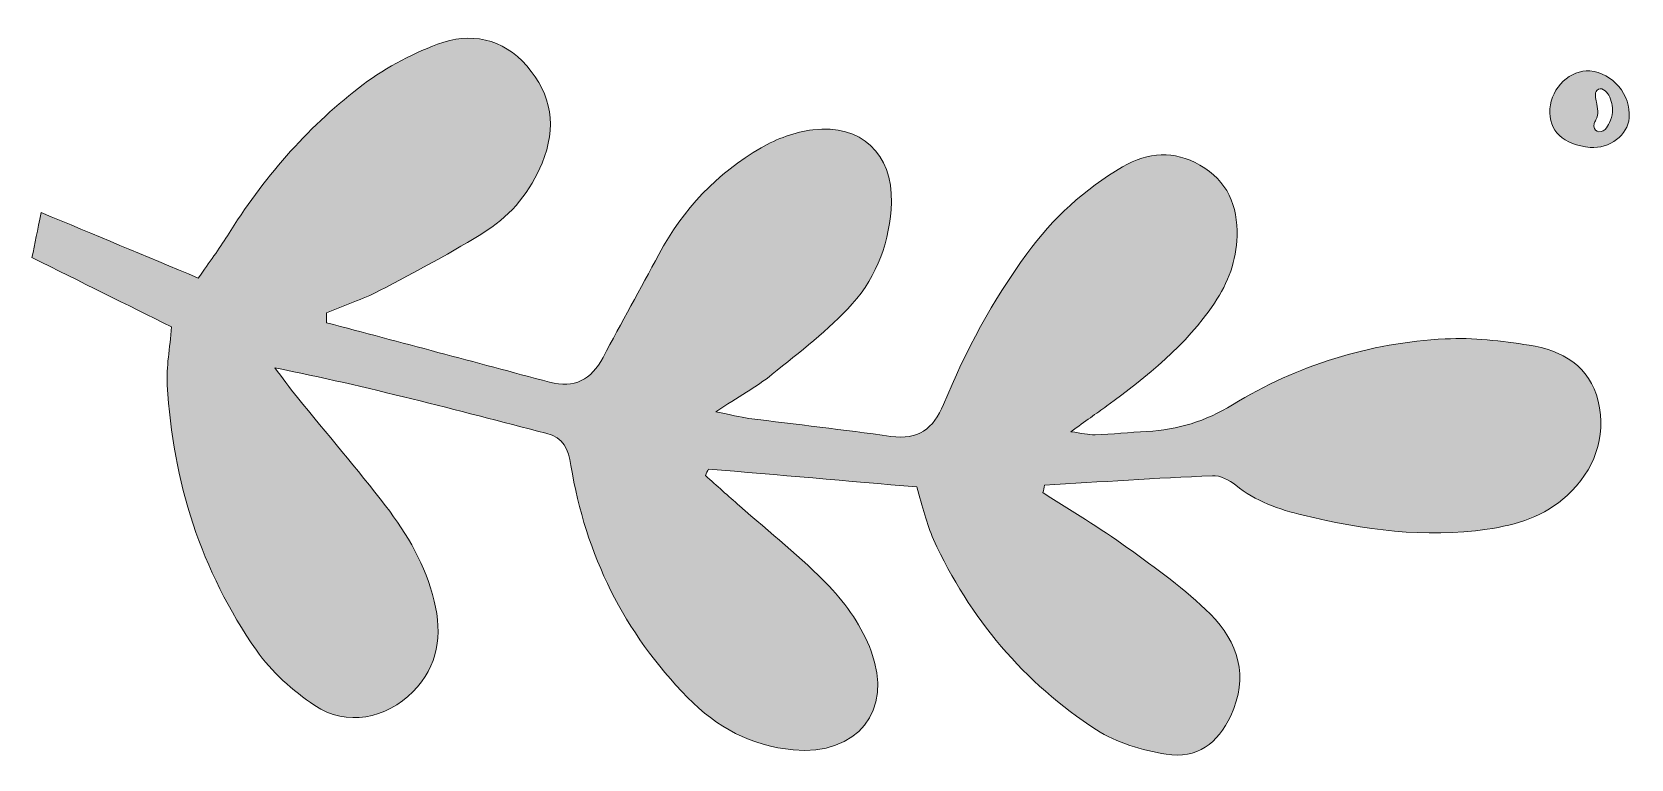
# Model space of a CAD drawing. Header units: inches. Extents: x 50 to 1030, y -1015 to -65.
# Drawn here: x 326 to 653.1, y -1006.2 to -857.4 of the extents above; entities that cross this region are included whole.
import ezdxf

# ---------------------------------------------------------------- set-up
doc = ezdxf.new("R2010")
doc.units = ezdxf.units.IN
doc.header["$MEASUREMENT"] = 0
doc.layers.add('Layer 1', color=7, linetype='Continuous')

# ---------------------------------------------------------------- blocks, each defined once
blk = doc.blocks.new('block 2')
at = {"layer": 'Layer 1', "true_color": 0xffffff}
h = blk.add_hatch(color=7, dxfattribs=at)
h.dxf.hatch_style = 2
edge = h.paths.add_edge_path()
edge.add_spline(control_points=[(632.28, -921.47), (626.62, -920.57), (620.79, -919.88), (615.1, -920.18), (599.53, -921.01), (584.87, -925.53), (571.59, -933.66), (566.04, -937.05), (560.38, -938.77), (554.08, -939.13), (550.53, -939.33), (546.99, -939.68), (543.45, -939.8), (542.1, -939.85), (540.75, -939.48), (538.5, -939.18), (541.53, -937), (543.69, -935.46), (545.84, -933.9), (554.13, -927.87), (562.07, -921.49), (567.89, -912.84), (570.7, -908.66), (572.38, -904.14), (572.52, -899.15), (572.69, -892.95), (570.54, -887.79), (564.9, -884.6), (559.6, -881.61), (554.37, -881.86), (549.1, -884.96), (541.32, -889.54), (534.81, -895.48), (529.5, -902.74), (522.51, -912.3), (516.94, -922.66), (512.46, -933.59), (510.41, -938.59), (507.25, -940.92), (501.69, -940.13), (492.02, -938.76), (482.31, -937.69), (472.63, -936.44), (470.78, -936.2), (468.96, -935.72), (465.85, -935.1), (470.45, -932.08), (474.15, -930.05), (477.38, -927.43), (483.05, -922.85), (488.95, -918.38), (493.78, -913), (498.89, -907.3), (501.56, -900.02), (501.78, -892.23), (502.06, -882.28), (495.56, -876.17), (485.74, -877.39), (482.11, -877.83), (478.35, -879.2), (475.17, -881.05), (466.15, -886.27), (459.16, -893.62), (454.22, -902.88), (450.46, -909.93), (446.54, -916.9), (442.8, -923.97), (440.4, -928.52), (436.94, -930.4), (431.84, -929.03), (416.63, -924.95), (401.41, -920.91), (386.2, -916.86), (386.2, -916.18), (386.2, -915.51), (386.19, -914.84), (389.83, -913.35), (393.61, -912.12), (397.07, -910.3), (404.52, -906.38), (412.01, -902.47), (419.09, -897.94), (424.17, -894.69), (427.93, -889.92), (430.31, -884.19), (433.35, -876.89), (432.32, -870.18), (427.21, -864.31), (422.27, -858.63), (415.61, -857.36), (408.95, -859.87), (403.23, -862.02), (397.6, -865.08), (392.78, -868.84), (382.03, -877.21), (373.14, -887.43), (365.94, -899.07), (364.23, -901.83), (362.25, -904.44), (359.98, -907.72), (349.15, -903.2), (338.79, -898.88), (327.84, -894.31), (327.09, -898), (326.53, -900.71), (325.95, -903.53), (335.96, -908.5), (345.45, -913.22), (354.52, -917.72), (354.16, -922.15), (353.41, -925.92), (353.62, -929.63), (354.75, -949.36), (360.55, -967.66), (371.86, -983.9), (374.94, -988.32), (379.3, -992.18), (383.81, -995.2), (390.3, -999.53), (398.41, -997.96), (403.91, -992.39), (409.15, -987.09), (409.91, -980.71), (408.25, -973.83), (406.49, -966.57), (402.79, -960.19), (398.31, -954.36), (392.49, -946.8), (386.26, -939.55), (380.25, -932.14), (378.65, -930.17), (377.17, -928.11), (375.63, -926.1), (394.68, -929.91), (412.86, -934.78), (431.1, -939.48), (434.79, -940.43), (435.68, -942.67), (436.23, -946.11), (439.2, -964.4), (447.12, -980.29), (460.09, -993.57), (466.02, -999.64), (473.13, -1003.51), (481.7, -1004.29), (494.77, -1005.48), (502.26, -996.33), (497.64, -984.06), (495.82, -979.22), (492.64, -974.56), (489.05, -970.8), (483.4, -964.89), (476.88, -959.8), (470.74, -954.37), (468.4, -952.3), (466.07, -950.23), (463.74, -948.16), (463.95, -947.71), (464.16, -947.26), (464.37, -946.81), (478.64, -948.04), (492.91, -949.26), (506.96, -950.47), (508.24, -954.53), (508.95, -958.06), (510.41, -961.24), (517.81, -977.37), (528.89, -990.54), (543.75, -1000.19), (547.87, -1002.87), (553.09, -1004.4), (558.01, -1005.17), (564.3, -1006.17), (568.58, -1003.01), (571.23, -997.3), (574.93, -989.34), (572.79, -982.23), (567.06, -976.54), (561.9, -971.43), (555.9, -967.12), (549.99, -962.85), (544.45, -958.85), (538.54, -955.36), (532.8, -951.65), (532.9, -951.14), (533.01, -950.62), (533.11, -950.11), (544.56, -949.44), (556.01, -948.68), (567.46, -948.18), (569.04, -948.12), (570.95, -949.05), (572.23, -950.1), (576.31, -953.45), (581.05, -955.07), (586.07, -956.28), (598.46, -959.27), (610.94, -960.98), (623.69, -959.13), (629.71, -958.25), (635.5, -956.49), (640.03, -952.24), (645.58, -947.03), (648.14, -940.42), (646.4, -932.92), (644.73, -925.75), (639, -922.53), (632.28, -921.47)], knot_values=[0, 0, 0, 0, 1, 1, 1, 2, 2, 2, 3, 3, 3, 4, 4, 4, 5, 5, 5, 6, 6, 6, 7, 7, 7, 8, 8, 8, 9, 9, 9, 10, 10, 10, 11, 11, 11, 12, 12, 12, 13, 13, 13, 14, 14, 14, 15, 15, 15, 16, 16, 16, 17, 17, 17, 18, 18, 18, 19, 19, 19, 20, 20, 20, 21, 21, 21, 22, 22, 22, 23, 23, 23, 24, 24, 24, 25, 25, 25, 26, 26, 26, 27, 27, 27, 28, 28, 28, 29, 29, 29, 30, 30, 30, 31, 31, 31, 32, 32, 32, 33, 33, 33, 34, 34, 34, 35, 35, 35, 36, 36, 36, 37, 37, 37, 38, 38, 38, 39, 39, 39, 40, 40, 40, 41, 41, 41, 42, 42, 42, 43, 43, 43, 44, 44, 44, 45, 45, 45, 46, 46, 46, 47, 47, 47, 48, 48, 48, 49, 49, 49, 50, 50, 50, 51, 51, 51, 52, 52, 52, 53, 53, 53, 54, 54, 54, 55, 55, 55, 56, 56, 56, 57, 57, 57, 58, 58, 58, 59, 59, 59, 60, 60, 60, 61, 61, 61, 62, 62, 62, 63, 63, 63, 64, 64, 64, 65, 65, 65, 66, 66, 66, 67, 67, 67, 68, 68, 68, 69, 69, 69, 69], degree=3, periodic=1)
h = blk.add_hatch(color=7, dxfattribs=at)
h.dxf.hatch_style = 2
edge = h.paths.add_edge_path()
edge.add_spline(control_points=[(644.69, -865.34), (640.76, -865), (636.83, -868.74), (636.51, -873.1), (636.19, -877.58), (639.29, -880.53), (644.79, -880.98), (648.73, -881.3), (652.45, -878.47), (652.74, -874.94), (653.12, -870.19), (649.39, -865.75), (644.69, -865.34)], knot_values=[0, 0, 0, 0, 1, 1, 1, 2, 2, 2, 3, 3, 3, 4, 4, 4, 4], degree=3, periodic=1)
edge = h.paths.add_edge_path()
edge.add_spline(control_points=[(648.71, -875.91), (648.46, -876.4), (648.2, -876.91), (647.81, -877.3), (646.78, -878.33), (645.24, -877.64), (645.57, -876.12), (645.63, -875.84), (645.8, -875.6), (645.94, -875.35), (646.6, -874.16), (646.28, -872.95), (646.03, -871.7), (645.9, -871.01), (645.62, -869.91), (646.13, -869.31), (646.92, -868.38), (648.15, -869.55), (648.55, -870.3), (649.12, -871.39), (649.4, -872.58), (649.31, -873.76), (649.26, -874.49), (649.06, -875.22), (648.71, -875.91)], knot_values=[0, 0, 0, 0, 1, 1, 1, 2, 2, 2, 3, 3, 3, 4, 4, 4, 5, 5, 5, 6, 6, 6, 7, 7, 7, 8, 8, 8, 8], degree=3, periodic=1)
at = {"layer": 'Layer 1', "lineweight": 0}
for points, knots in [([(632.28, -921.47), (626.62, -920.57), (620.79, -919.88), (615.1, -920.18), (599.53, -921.01), (584.87, -925.53), (571.59, -933.66), (566.04, -937.05), (560.38, -938.77), (554.08, -939.13), (550.53, -939.33), (546.99, -939.68), (543.45, -939.8), (542.1, -939.85), (540.75, -939.48), (538.5, -939.18), (541.53, -937), (543.69, -935.46), (545.84, -933.9), (554.13, -927.87), (562.07, -921.49), (567.89, -912.84), (570.7, -908.66), (572.38, -904.14), (572.52, -899.15), (572.69, -892.95), (570.54, -887.79), (564.9, -884.6), (559.6, -881.61), (554.37, -881.86), (549.1, -884.96), (541.32, -889.54), (534.81, -895.48), (529.5, -902.74), (522.51, -912.3), (516.94, -922.66), (512.46, -933.59), (510.41, -938.59), (507.25, -940.92), (501.69, -940.13), (492.02, -938.76), (482.31, -937.69), (472.63, -936.44), (470.78, -936.2), (468.96, -935.72), (465.85, -935.1), (470.45, -932.08), (474.15, -930.05), (477.38, -927.43), (483.05, -922.85), (488.95, -918.38), (493.78, -913), (498.89, -907.3), (501.56, -900.02), (501.78, -892.23), (502.06, -882.28), (495.56, -876.17), (485.74, -877.39), (482.11, -877.83), (478.35, -879.2), (475.17, -881.05), (466.15, -886.27), (459.16, -893.62), (454.22, -902.88), (450.46, -909.93), (446.54, -916.9), (442.8, -923.97), (440.4, -928.52), (436.94, -930.4), (431.84, -929.03), (416.63, -924.95), (401.41, -920.91), (386.2, -916.86), (386.2, -916.18), (386.2, -915.51), (386.19, -914.84), (389.83, -913.35), (393.61, -912.12), (397.07, -910.3), (404.52, -906.38), (412.01, -902.47), (419.09, -897.94), (424.17, -894.69), (427.93, -889.92), (430.31, -884.19), (433.35, -876.89), (432.32, -870.18), (427.21, -864.31), (422.27, -858.63), (415.61, -857.36), (408.95, -859.87), (403.23, -862.02), (397.6, -865.08), (392.78, -868.84), (382.03, -877.21), (373.14, -887.43), (365.94, -899.07), (364.23, -901.83), (362.25, -904.44), (359.98, -907.72), (349.15, -903.2), (338.79, -898.88), (327.84, -894.31), (327.09, -898), (326.53, -900.71), (325.95, -903.53), (335.96, -908.5), (345.45, -913.22), (354.52, -917.72), (354.16, -922.15), (353.41, -925.92), (353.62, -929.63), (354.75, -949.36), (360.55, -967.66), (371.86, -983.9), (374.94, -988.32), (379.3, -992.18), (383.81, -995.2), (390.3, -999.53), (398.41, -997.96), (403.91, -992.39), (409.15, -987.09), (409.91, -980.71), (408.25, -973.83), (406.49, -966.57), (402.79, -960.19), (398.31, -954.36), (392.49, -946.8), (386.26, -939.55), (380.25, -932.14), (378.65, -930.17), (377.17, -928.11), (375.63, -926.1), (394.68, -929.91), (412.86, -934.78), (431.1, -939.48), (434.79, -940.43), (435.68, -942.67), (436.23, -946.11), (439.2, -964.4), (447.12, -980.29), (460.09, -993.57), (466.02, -999.64), (473.13, -1003.51), (481.7, -1004.29), (494.77, -1005.48), (502.26, -996.33), (497.64, -984.06), (495.82, -979.22), (492.64, -974.56), (489.05, -970.8), (483.4, -964.89), (476.88, -959.8), (470.74, -954.37), (468.4, -952.3), (466.07, -950.23), (463.74, -948.16), (463.95, -947.71), (464.16, -947.26), (464.37, -946.81), (478.64, -948.04), (492.91, -949.26), (506.96, -950.47), (508.24, -954.53), (508.95, -958.06), (510.41, -961.24), (517.81, -977.37), (528.89, -990.54), (543.75, -1000.19), (547.87, -1002.87), (553.09, -1004.4), (558.01, -1005.17), (564.3, -1006.17), (568.58, -1003.01), (571.23, -997.3), (574.93, -989.34), (572.79, -982.23), (567.06, -976.54), (561.9, -971.43), (555.9, -967.12), (549.99, -962.85), (544.45, -958.85), (538.54, -955.36), (532.8, -951.65), (532.9, -951.14), (533.01, -950.62), (533.11, -950.11), (544.56, -949.44), (556.01, -948.68), (567.46, -948.18), (569.04, -948.12), (570.95, -949.05), (572.23, -950.1), (576.31, -953.45), (581.05, -955.07), (586.07, -956.28), (598.46, -959.27), (610.94, -960.98), (623.69, -959.13), (629.71, -958.25), (635.5, -956.49), (640.03, -952.24), (645.58, -947.03), (648.14, -940.42), (646.4, -932.92), (644.73, -925.75), (639, -922.53), (632.28, -921.47)], [0, 0, 0, 0, 1, 1, 1, 2, 2, 2, 3, 3, 3, 4, 4, 4, 5, 5, 5, 6, 6, 6, 7, 7, 7, 8, 8, 8, 9, 9, 9, 10, 10, 10, 11, 11, 11, 12, 12, 12, 13, 13, 13, 14, 14, 14, 15, 15, 15, 16, 16, 16, 17, 17, 17, 18, 18, 18, 19, 19, 19, 20, 20, 20, 21, 21, 21, 22, 22, 22, 23, 23, 23, 24, 24, 24, 25, 25, 25, 26, 26, 26, 27, 27, 27, 28, 28, 28, 29, 29, 29, 30, 30, 30, 31, 31, 31, 32, 32, 32, 33, 33, 33, 34, 34, 34, 35, 35, 35, 36, 36, 36, 37, 37, 37, 38, 38, 38, 39, 39, 39, 40, 40, 40, 41, 41, 41, 42, 42, 42, 43, 43, 43, 44, 44, 44, 45, 45, 45, 46, 46, 46, 47, 47, 47, 48, 48, 48, 49, 49, 49, 50, 50, 50, 51, 51, 51, 52, 52, 52, 53, 53, 53, 54, 54, 54, 55, 55, 55, 56, 56, 56, 57, 57, 57, 58, 58, 58, 59, 59, 59, 60, 60, 60, 61, 61, 61, 62, 62, 62, 63, 63, 63, 64, 64, 64, 65, 65, 65, 66, 66, 66, 67, 67, 67, 68, 68, 68, 69, 69, 69, 69]), ([(644.69, -865.34), (640.76, -865), (636.83, -868.74), (636.51, -873.1), (636.19, -877.58), (639.29, -880.53), (644.79, -880.98), (648.73, -881.3), (652.45, -878.47), (652.74, -874.94), (653.12, -870.19), (649.39, -865.75), (644.69, -865.34)], [0, 0, 0, 0, 1, 1, 1, 2, 2, 2, 3, 3, 3, 4, 4, 4, 4]), ([(648.71, -875.91), (648.46, -876.4), (648.2, -876.91), (647.81, -877.3), (646.78, -878.33), (645.24, -877.64), (645.57, -876.12), (645.63, -875.84), (645.8, -875.6), (645.94, -875.35), (646.6, -874.16), (646.28, -872.95), (646.03, -871.7), (645.9, -871.01), (645.62, -869.91), (646.13, -869.31), (646.92, -868.38), (648.15, -869.55), (648.55, -870.3), (649.12, -871.39), (649.4, -872.58), (649.31, -873.76), (649.26, -874.49), (649.06, -875.22), (648.71, -875.91)], [0, 0, 0, 0, 1, 1, 1, 2, 2, 2, 3, 3, 3, 4, 4, 4, 5, 5, 5, 6, 6, 6, 7, 7, 7, 8, 8, 8, 8])]:
    blk.add_open_spline(points, degree=3, knots=knots, dxfattribs=at)

msp = doc.modelspace()

# ---------------------------------------------------------------- block references
at = {"layer": 'Layer 1'}
msp.add_blockref('block 2', (0, 0), dxfattribs=at)

doc.saveas('drawing.dxf')
